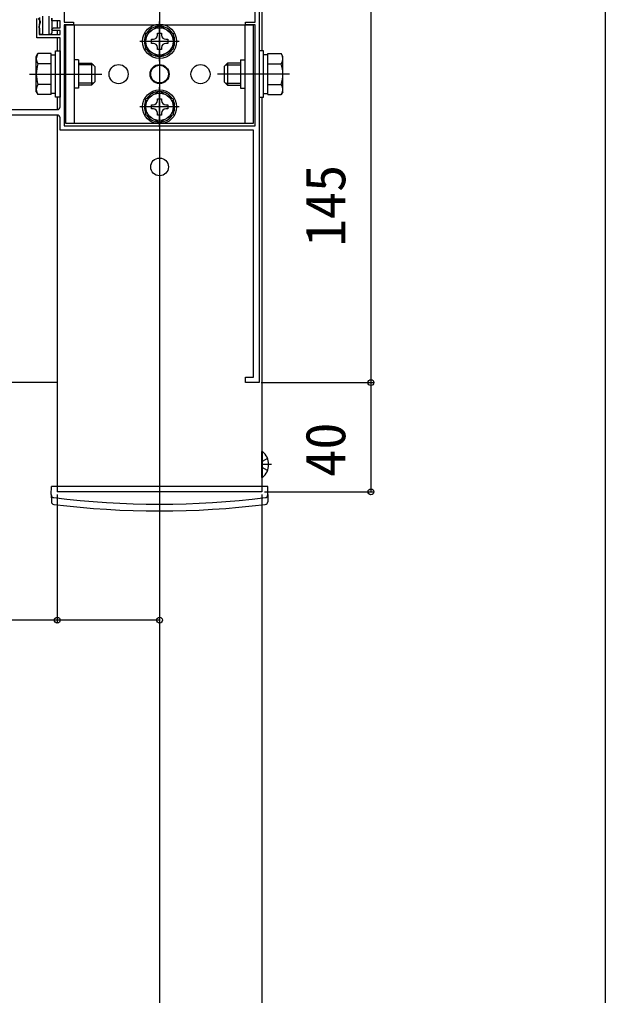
# Model space of a CAD drawing. Units: millimetres, scale not verified. Extents: x -875 to 875, y -1303 to 1296.
# Drawn here: x 660.1 to 875, y -1046.8 to -689.3 of the extents above; entities that cross this region are included whole.
import ezdxf
from ezdxf.enums import TextEntityAlignment as Align

# ---------------------------------------------------------------- set-up
doc = ezdxf.new("R2010")
doc.units = ezdxf.units.MM
doc.header["$LTSCALE"] = 8
for name, color, linetype in [('0-2_YKK_11', 7, 'Continuous'), ('0-4_YKK_12', 2, 'Continuous'), ('0-5_YKK_13', 4, 'Continuous'), ('0-6_YKK_D', 6, 'Continuous'), ('0-7_YKK_ZWAK', 7, 'Continuous')]:
    doc.layers.add(name, color=color, linetype=linetype)
doc.styles.add('ＭＳ ゴシック', font='')
doc.styles.get('ＭＳ ゴシック').set_extended_font_data('MS Gothic')

msp = doc.modelspace()

# ---------------------------------------------------------------- linework, layer by layer
at = {"layer": '0-2_YKK_11'}
for points in [[(748, -680.8), (748, -822.3), (743, -822.3), (743, -820.3), (746, -820.3), (746, -729.8), (675, -729.8), (675, -725.3)], [(675, -721.3), (675, -696), (666.5, -696), (666.5, -688.87)], [(666.945, -688.751), (667.7, -690.059), (667.7, -690.6), (667.52, -690.875), (667.4, -691.058), (667.4, -694.8), (675, -694.8), (675, -693.3), (672.124, -693.3), (671.964, -692.912), (672.576, -692.3), (675, -692.3), (675, -689.8), (672, -689.8), (672, -688.8)], [(668.6, -688.1), (668.6, -694.8), (667.6, -694.8), (667.6, -692.646), (667.4, -692.3), (667.4, -691.7), (667.52, -691.46), (667.6, -691.3), (667.6, -688.6)], [(672, -688.8), (672, -694.224), (671.37, -694.854), (671, -694.7), (671, -688.1)], [(674, -724.3), (631.5, -724.3), (631.5, -722.3), (674, -722.3)]]:
    msp.add_lwpolyline(points, dxfattribs=at)
msp.add_lwpolyline([(676.5, -728.3), (746.5, -728.3), (746.5, -691.3), (743, -691.3), (743, -690.3), (746.5, -690.3), (746.5, -679.3), (744, -679.3), (743.5, -679.8), (737.5, -679.8), (737, -679.3), (714, -679.3), (713.5, -679.8), (707.5, -679.8), (707, -679.3), (676.5, -679.3), (676.5, -690.3), (680, -690.3), (680, -691.3), (676.5, -691.3)], close=True, dxfattribs=at)
for centre, start, end in [((674, -721.3), 270.00001, 359.99999), ((674, -725.3), 0.00001, 89.99999)]:
    msp.add_arc(centre, 1, start, end, dxfattribs=at)
at = {"layer": '0-4_YKK_12'}
for p, q in [((711.5, -225.3), (711.5, -879.3)), ((749, -244.3), (749, -700.8)), ((674, -689.8), (674, -692.3)), ((674, -689.8), (674, -692.3)), ((674, -693.3), (674, -694.8)), ((674, -693.3), (674, -694.8)), ((674, -696), (674, -700.8)), ((674, -696), (674, -700.8)), ((674, -717.8), (674, -722.3)), ((674, -717.8), (674, -722.3)), ((749, -717.8), (749, -862.3)), ((674, -724.3), (674, -862.3)), ((674, -724.3), (674, -822.3)), ((674, -822.3), (482, -822.3)), ((749, -862.3), (674, -862.3))]:
    msp.add_line(p, q, dxfattribs=at)
at = {"layer": '0-5_YKK_13'}
for p, q in [((677, -691.3), (746, -691.3)), ((680.2, -691.3), (680.2, -727.3)), ((711.5, -704.55), (711.5, -690.05)), ((742.8, -691.3), (742.8, -727.3)), ((746, -727.3), (746, -691.3)), ((713.78, -696.54), (714.5, -696.54)), ((718.75, -697.3), (704.25, -697.3)), ((709.22, -698.06), (708.5, -698.06)), ((666.3, -702.8), (666.881, -701.794)), ((666.3, -715.8), (666.3, -702.8)), ((671.8, -701.794), (666.881, -701.794)), ((671.8, -716.806), (671.8, -701.794)), ((671.8, -702.25), (673.4, -702.25)), ((681.8, -704.1), (680.2, -704.1)), ((681.8, -704.1), (681.8, -714.5)), ((741.2, -704.1), (741.2, -714.5)), ((741.2, -704.1), (742.8, -704.1)), ((751.2, -702.25), (749.6, -702.25)), ((751.2, -701.794), (756.119, -701.794)), ((751.2, -716.806), (751.2, -701.794)), ((756.7, -702.8), (756.119, -701.794)), ((756.7, -715.8), (756.7, -702.8)), ((671.8, -705.547), (666.881, -705.547)), ((671.8, -713.3), (671.8, -705.3)), ((681.8, -705.3), (686.6, -705.3)), ((687.248, -705.948), (681.8, -705.948)), ((686.6, -705.3), (686.6, -713.3)), ((687.8, -706.5), (686.6, -705.3)), ((687.8, -706.5), (687.8, -712.1)), ((735.2, -706.5), (736.4, -705.3)), ((735.2, -706.5), (735.2, -712.1)), ((735.752, -705.948), (741.2, -705.948)), ((741.2, -705.3), (736.4, -705.3)), ((736.4, -705.3), (736.4, -713.3)), ((751.2, -713.3), (751.2, -705.3)), ((751.2, -705.547), (756.119, -705.547)), ((663.8, -709.3), (690.3, -709.3)), ((759.2, -709.3), (732.7, -709.3)), ((671.8, -713.053), (666.881, -713.053)), ((681.8, -714.5), (680.2, -714.5)), ((687.248, -712.652), (681.8, -712.652)), ((686.6, -713.3), (681.8, -713.3)), ((687.8, -712.1), (686.6, -713.3)), ((711.5, -728.55), (711.5, -714.05)), ((735.2, -712.1), (736.4, -713.3)), ((735.752, -712.652), (741.2, -712.652)), ((736.4, -713.3), (741.2, -713.3)), ((741.2, -714.5), (742.8, -714.5)), ((751.2, -713.053), (756.119, -713.053)), ((666.3, -715.8), (666.881, -716.806)), ((671.8, -716.806), (666.881, -716.806)), ((673.4, -716.35), (671.8, -716.35)), ((749.6, -716.35), (751.2, -716.35)), ((751.2, -716.806), (756.119, -716.806)), ((756.7, -715.8), (756.119, -716.806)), ((718.75, -721.3), (704.25, -721.3)), ((709.22, -722.06), (708.5, -722.06)), ((713.78, -720.54), (714.5, -720.54)), ((749, -857.05), (749, -847.55)), ((749.227, -847.55), (749, -847.55)), ((751.109, -850.15), (749.093, -851.155)), ((749.227, -857.05), (749.227, -847.55)), ((749.093, -851.155), (749, -851.33)), ((752.5, -852.3), (749, -852.3)), ((749.093, -853.445), (749, -853.27)), ((751.109, -854.45), (749.093, -853.445)), ((749.227, -857.05), (749, -857.05)), ((671.8, -863.3), (671.852, -860.3)), ((751.148, -860.3), (671.852, -860.3)), ((751.2, -863.3), (751.148, -860.3)), ((671.8, -863.3), (671.847, -865.967)), ((751.2, -863.3), (751.153, -865.967))]:
    msp.add_line(p, q, dxfattribs=at)
for points in [[(677, -691.3), (677, -727.3), (746, -727.3)], [(708.5, -698.06), (708.5, -696.54), (709.22, -696.54)], [(710.74, -695.02), (710.74, -694.3), (712.26, -694.3), (712.26, -695.02)], [(714.5, -696.54), (714.5, -698.06), (713.78, -698.06)], [(712.26, -699.58), (712.26, -700.3), (710.74, -700.3), (710.74, -699.58)], [(710.74, -719.02), (710.74, -718.3), (712.26, -718.3), (712.26, -719.02)], [(708.5, -722.06), (708.5, -720.54), (709.22, -720.54)], [(714.5, -720.54), (714.5, -722.06), (713.78, -722.06)], [(712.26, -723.58), (712.26, -724.3), (710.74, -724.3), (710.74, -723.58)]]:
    msp.add_lwpolyline(points, dxfattribs=at)
for points in [[(711.5, -691.526), (716.5, -694.413), (716.5, -700.187), (711.5, -703.074), (706.5, -700.187), (706.5, -694.413)], [(675, -700.8), (675, -717.8), (673.4, -717.8), (673.4, -700.8)], [(748, -700.8), (748, -717.8), (749.6, -717.8), (749.6, -700.8)], [(711.5, -715.526), (716.5, -718.413), (716.5, -724.187), (711.5, -727.074), (706.5, -724.187), (706.5, -718.413)]]:
    msp.add_lwpolyline(points, close=True, dxfattribs=at)
for centre, radius in [((711.5, -697.3), 6.25), ((711.5, -697.3), 5), ((696.5, -709.3), 3.5), ((711.5, -709.3), 3.5), ((711.5, -709.3), 3.25), ((726.5, -709.3), 3.5), ((711.5, -721.3), 6.25), ((711.5, -721.3), 5), ((711.5, -743.3), 3.25)]:
    msp.add_circle(centre, radius, dxfattribs=at)
for centre, radius, start, end in [((711.5, -697.3), 5.575, 93.74848, 146.25152), ((711.5, -697.3), 5.575, 33.74848, 86.25152), ((711.5, -697.3), 5.575, 153.74848, 206.25152), ((709.22, -695.02), 1.52, 270, 0), ((713.78, -695.02), 1.52, 180, 270), ((711.5, -697.3), 5.575, 333.74848, 26.25152), ((711.5, -697.3), 5.575, 213.74848, 266.25152), ((709.22, -699.58), 1.52, 0, 90), ((711.5, -697.3), 5.575, 273.74848, 326.25152), ((713.78, -699.58), 1.52, 90, 180), ((669.623, -703.671), 3.323, 145.61575, 214.38425), ((753.377, -703.671), 3.323, 325.61575, 34.38425), ((678.719, -709.3), 12.419, 162.41205, 197.58795), ((744.281, -709.3), 12.419, 342.41205, 17.58795), ((669.623, -714.929), 3.323, 145.61575, 214.38425), ((753.377, -714.929), 3.323, 325.61575, 34.38425), ((711.5, -721.3), 5.575, 93.74848, 146.25152), ((711.5, -721.3), 5.575, 33.74848, 86.25152), ((711.5, -721.3), 5.575, 153.74848, 206.25152), ((709.22, -719.02), 1.52, 270, 0), ((709.22, -723.58), 1.52, 0, 90), ((713.78, -719.02), 1.52, 180, 270), ((713.78, -723.58), 1.52, 90, 180), ((711.5, -721.3), 5.575, 333.74848, 26.25152), ((711.5, -721.3), 5.575, 213.74848, 266.25152), ((711.5, -721.3), 5.575, 273.74848, 326.25152), ((745.4, -852.3), 6.1, 308.85935, 51.14065), ((672.803, -863.453), 1, 181, 262.97773), ((711.5, -549.3), 317.528, 262.97773, 277.02227), ((750.197, -863.453), 1, 277.02227, 359), ((672.846, -865.949), 1, 181, 263.0403), ((711.5, -549.3), 320, 263.0403, 276.9597), ((750.154, -865.949), 1, 276.9597, 359)]:
    msp.add_arc(centre, radius, start, end, dxfattribs=at)
at = {"layer": '0-6_YKK_D'}
for p, q in [((789, -677.3), (789, -822.3)), ((748.7, -822.3), (790, -822.3)), ((748.7, -822.3), (790, -822.3)), ((789, -822.3), (789, -862.3)), ((674, -863.3), (674, -910.3)), ((749, -863.3), (749, -1234.8)), ((750, -862.3), (790, -862.3)), ((711.5, -872.3), (711.5, -1234.8)), ((711.5, -872.3), (711.5, -910.3)), ((711.5, -880.3), (711.5, -1234.8)), ((711.5, -880.3), (711.5, -1087.3))]:
    msp.add_line(p, q, dxfattribs=at)
msp.add_lwpolyline([(711.5, -909.3), (674, -909.3), (613.109, -909.3)], dxfattribs=at)
for centre in [(789, -822.3), (789, -822.3), (789, -862.3), (674, -909.3), (711.5, -909.3)]:
    msp.add_circle(centre, 1.075, dxfattribs=at)
at = {"layer": '0-7_YKK_ZWAK'}
msp.add_lwpolyline([(-875, -1303.3), (875, -1303.3), (875, 1246.7)], dxfattribs=at)

# ---------------------------------------------------------------- texts
at = {"layer": '0-6_YKK_D', "style": 'ＭＳ ゴシック'}
for s, p in [('145', (784, -772.414)), ('40', (784, -856.845))]:
    msp.add_text(s, height=14.66, rotation=90, dxfattribs=at).set_placement(p, align=Align.BOTTOM_LEFT)

doc.saveas('drawing.dxf')
